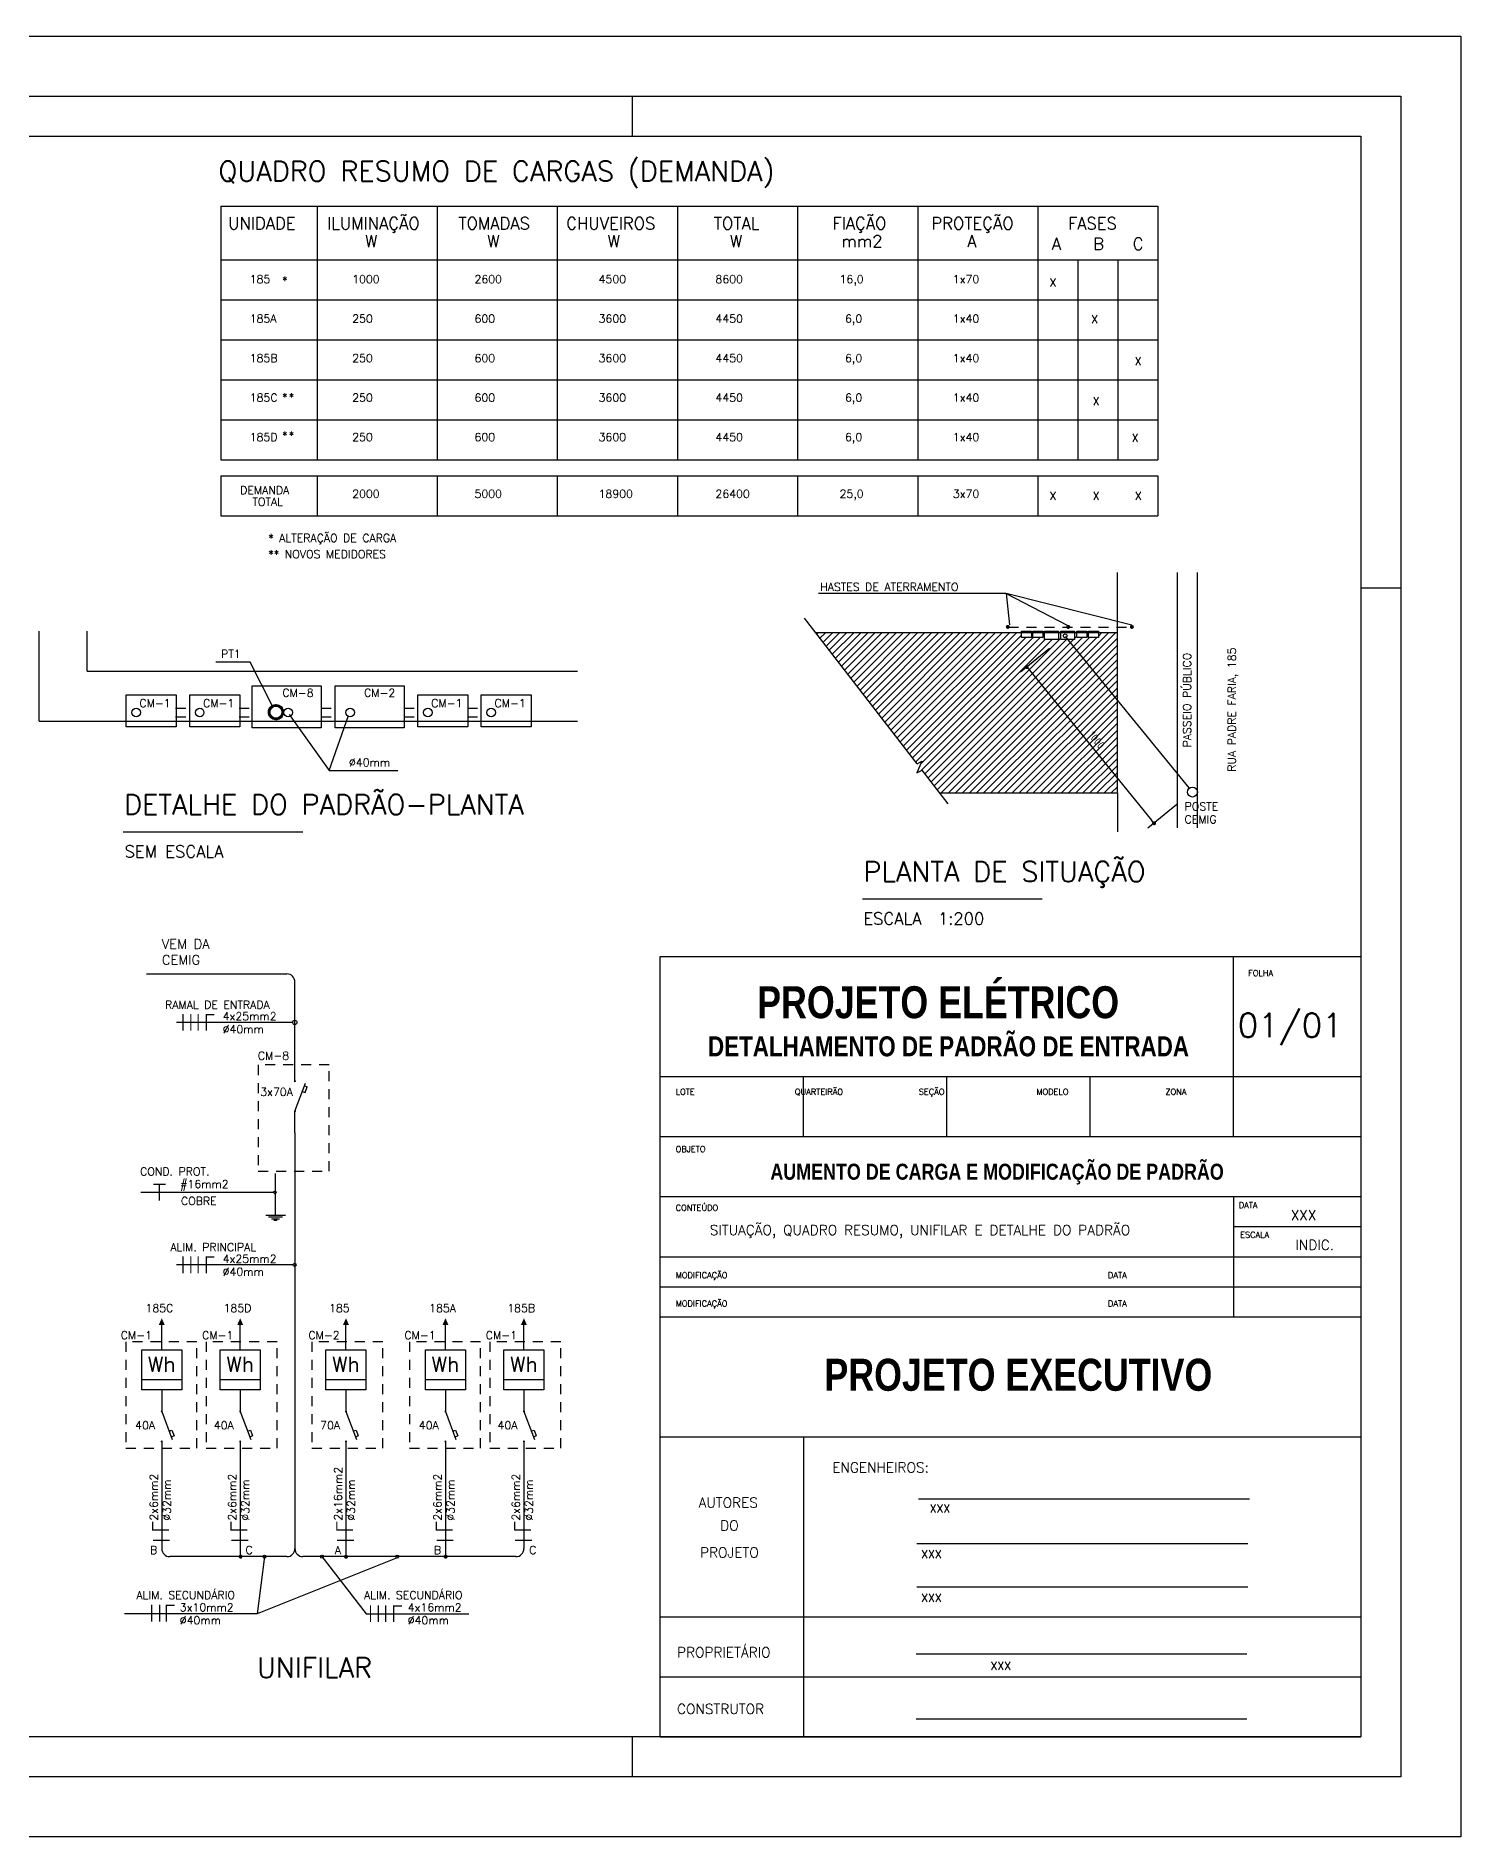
# Model space of a CAD drawing. Extents: x 35 to 221, y -13 to 45.
# Drawn here: x 107.56 to 125.36, y -13.42 to 9.08 of the extents above; entities that cross this region are included whole.
import ezdxf

# ---------------------------------------------------------------- set-up
doc = ezdxf.new("R2010")
doc.units = 0
doc.header["$LTSCALE"] = 0.5
doc.header["$MEASUREMENT"] = 0
doc.linetypes.add('HIDDEN', pattern=[0.375, 0.25, -0.125])
doc.layers.get('0').update_dxf_attribs({"linetype": 'CONTINUOUS'})
doc.layers.get('DEFPOINTS').update_dxf_attribs({"linetype": 'CONTINUOUS'})
for name, color, linetype in [('CARIMBO', 4, 'CONTINUOUS'), ('FORMATO', 2, 'CONTINUOUS'), ('MEDICAO', 4, 'CONTINUOUS'), ('QUADRO', 2, 'CONTINUOUS'), ('SITUACAO', 2, 'CONTINUOUS'), ('TEXT_MEDICAO', 2, 'CONTINUOUS'), ('TITULOS', 6, 'CONTINUOUS')]:
    doc.layers.add(name, color=color, linetype=linetype)
doc.styles.add('ROMANS', font='romans.shx')
doc.styles.add('SANSSERIFBOLD', font='sasb____.pfb', dxfattribs={"height": 0.004})
doc.styles.get("Standard").update_dxf_attribs({"font": 'ISOCP'})
doc.dimstyles.new('MEDICAO$0', dxfattribs={"dimtxt": 0.1, "dimasz": 0.05, "dimexe": 0.1, "dimexo": 0.25, "dimgap": 0.05, "dimtad": 1, "dimdec": 4, "dimlfac": 100, "dimdsep": 46, "dimtxsty": 'Standard', "dimblk1": 'DOT', "dimblk2": 'DOT', "dimsah": 1, "dimcen": 2.5, "dimclrd": 1, "dimclre": 1, "dimclrt": 2, "dimadec": 0, "dimazin": 0, "dimtfac": 1, "dimtdec": 4, "dimtmove": 0, "dimatfit": 3, "dimldrblk": 'DOT', "dimfxl": 1, "dimtvp": 1, "dimtolj": 1, "dimtzin": 0, "dimarcsym": 0})

# ---------------------------------------------------------------- blocks, each defined once
blk = doc.blocks.new('A2')
at = {"layer": 'FORMATO', "color": 1}
for p, q in [((-30.45, 21.75), (0.75, 21.75)), ((0.75, 21.75), (0.75, -0.75)), ((-9.6, 21), (-9.6, 20.5)), ((0, 14.85), (-0.5, 14.85)), ((-9.6, 0.5), (-9.6, 0)), ((0.75, -0.75), (-30.45, -0.75))]:
    blk.add_line(p, q, dxfattribs=at)
at = {"layer": 'FORMATO'}
for p, q in [((-28.95, 21), (0, 21)), ((0, 21), (0, 0)), ((0, 0), (-29.7, 0))]:
    blk.add_line(p, q, dxfattribs=at)
at = {"layer": 'FORMATO', "color": 8}
for p, q in [((-28.45, 20.5), (-0.5, 20.5)), ((-0.5, 20.5), (-0.5, 0.5)), ((-0.5, 0.5), (-28.45, 0.5))]:
    blk.add_line(p, q, dxfattribs=at)
blk = doc.blocks.new('A2_50')
at = {"layer": 'FORMATO'}
blk.add_blockref('A2', (40.031, 7.719), dxfattribs=at)
blk = doc.blocks.new('FAFAFANE')
at = {"const_width": 0.015}
for points in [[(0.0075, 0.105), (0.0075, -0.105)], [(0.105, 0.105), (0.105, -0.105)], [(0.1975, 0.105), (0.1975, -0.105)], [(0.2975, 0.105), (0.2975, -0.105)], [(0.3025, 0.0975), (0.4, 0.0975)]]:
    blk.add_lwpolyline(points, dxfattribs=at)
at = {"style": 'ROMANS'}
blk.add_attdef('C', (0.105, 0.12), '', height=0.1, dxfattribs=at)
blk = doc.blocks.new('NEUTRO')
at = {"const_width": 0.015}
for points in [[(0.008, 0.105), (0.008, -0.105)], [(0.01, 0.098), (0.11, 0.098)]]:
    blk.add_lwpolyline(points, dxfattribs=at)
at = {"style": 'ROMANS'}
blk.add_attdef('C', (0.002, 0.149), '', height=0.1, dxfattribs=at)
blk = doc.blocks.new('FASE')
at = {"const_width": 0.015}
blk.add_lwpolyline([(0.007, 0.105), (0.007, -0.105)], dxfattribs=at)
at = {"style": 'ROMANS'}
blk.add_attdef('C', (-0.007, 0.177), '', height=0.1, dxfattribs=at)
blk = doc.blocks.new('TERRA')
at = {"const_width": 0.015}
for points in [[(-0.004, 0.098), (0.148, 0.098)], [(0.071, 0.105), (0.071, -0.105)]]:
    blk.add_lwpolyline(points, dxfattribs=at)
at = {"style": 'ROMANS', "flags": 1}
blk.add_attdef('C', (0.026, 0.118), '', height=0.1, dxfattribs=at)
at = {"style": 'ROMANS'}
blk.add_attdef('B', (0.026, -0.251), '', height=0.1, dxfattribs=at)
blk = doc.blocks.new('*X50')
at = {"color": 0}
for p, q in [((9.158, 13.79), (9.183, 13.814)), ((9.159, 13.799), (9.192, 13.833)), ((9.159, 13.781), (9.179, 13.802)), ((9.16, 13.774), (9.178, 13.792)), ((9.161, 13.81), (9.233, 13.882)), ((9.161, 13.766), (9.179, 13.784)), ((9.163, 13.759), (9.18, 13.776)), ((9.164, 13.822), (9.22, 13.878)), ((9.166, 13.753), (9.181, 13.769)), ((9.168, 13.747), (9.183, 13.762)), ((9.171, 13.741), (9.186, 13.756)), ((9.173, 13.84), (9.202, 13.869)), ((9.175, 13.736), (9.189, 13.75)), ((9.179, 13.731), (9.193, 13.745)), ((9.183, 13.726), (9.197, 13.74)), ((9.187, 13.721), (9.201, 13.735)), ((9.192, 13.717), (9.206, 13.731)), ((9.196, 13.713), (9.211, 13.727)), ((9.21, 13.85), (9.243, 13.884)), ((9.228, 13.86), (9.253, 13.884)), ((9.24, 13.863), (9.261, 13.884)), ((9.25, 13.864), (9.269, 13.883)), ((9.259, 13.864), (9.276, 13.881)), ((9.267, 13.863), (9.283, 13.879)), ((9.267, 13.695), (9.347, 13.776)), ((9.274, 13.861), (9.29, 13.877)), ((9.278, 13.697), (9.345, 13.765)), ((9.281, 13.859), (9.296, 13.874)), ((9.287, 13.856), (9.301, 13.871)), ((9.292, 13.853), (9.307, 13.868)), ((9.292, 13.702), (9.34, 13.751)), ((9.298, 13.85), (9.312, 13.864)), ((9.303, 13.846), (9.317, 13.86)), ((9.307, 13.841), (9.321, 13.856)), ((9.311, 13.837), (9.325, 13.851)), ((9.315, 13.832), (9.329, 13.846)), ((9.316, 13.717), (9.325, 13.727)), ((9.318, 13.826), (9.333, 13.841)), ((9.321, 13.82), (9.336, 13.835)), ((9.322, 13.759), (9.348, 13.785)), ((9.324, 13.814), (9.339, 13.829)), ((9.326, 13.807), (9.342, 13.823)), ((9.326, 13.772), (9.348, 13.794)), ((9.328, 13.8), (9.344, 13.817)), ((9.328, 13.792), (9.346, 13.81)), ((9.328, 13.783), (9.347, 13.802)), ((9.202, 13.709), (9.216, 13.724)), ((9.207, 13.706), (9.222, 13.721)), ((9.213, 13.703), (9.228, 13.718)), ((9.219, 13.7), (9.235, 13.716)), ((9.226, 13.698), (9.242, 13.715)), ((9.233, 13.696), (9.251, 13.714)), ((9.24, 13.695), (9.26, 13.714)), ((9.248, 13.694), (9.27, 13.716)), ((9.257, 13.694), (9.283, 13.72))]:
    blk.add_line(p, q, dxfattribs=at)
blk = doc.blocks.new('2FASE')
at = {"const_width": 0.015}
for points in [[(0.0075, 0.105), (0.0075, -0.105)], [(0.1075, 0.105), (0.1075, -0.105)]]:
    blk.add_lwpolyline(points, dxfattribs=at)
at = {"style": 'ROMANS'}
blk.add_attdef('C', (0.025, 0.14), '', height=0.1, dxfattribs=at)
blk = doc.blocks.new('_DOT')
at = {"color": 0, "linetype": 'ByBlock'}
blk.add_line((-0.5, 0), (-1, 0), dxfattribs=at)
at = {"color": 0, "linetype": 'ByBlock', "const_width": 0.5}
blk.add_lwpolyline([(-0.25, 0, 1), (0.25, 0, 1)], format="xyb", close=True, dxfattribs=at)
blk = doc.blocks.new('*D56')
at = {"layer": 'DEFPOINTS', "color": 0}
for p in [(120.414, 1.59), (122.003, -0.361), (121.524, -0.751)]:
    blk.add_point(p, dxfattribs=at)
at = {"layer": 'SITUACAO', "color": 3, "lineweight": -2}
for p, q in [((120.22, 1.432), (119.858, 1.137)), ((119.967, 1.161), (121.492, -0.712)), ((121.809, -0.519), (121.446, -0.814))]:
    blk.add_line(p, q, dxfattribs=at)
at = {"layer": 'SITUACAO', "color": 3, "lineweight": -2, "xscale": 0.05, "yscale": 0.05, "zscale": 0.05}
for p, rotation in [((119.935, 1.2), 129.1528315056707), ((121.524, -0.751), 309.1528315056707)]:
    blk.add_blockref('_DOT', p, dxfattribs=dict(at, rotation=rotation))
at = {"layer": 'SITUACAO', "color": 4, "insert": (120.807, 0.288), "char_height": 0.1, "attachment_point": 5, "rotation": 309.1528}
blk.add_mtext('\\A1;{1000}', dxfattribs=at)
blk = doc.blocks.new('*X52')
at = {"color": 0}
for p, q in [((23.157, 15.026), (23.179, 15.047)), ((23.196, 14.976), (23.267, 15.047)), ((23.234, 14.926), (23.355, 15.047)), ((23.273, 14.876), (23.444, 15.047)), ((23.311, 14.826), (23.532, 15.047)), ((23.35, 14.776), (23.621, 15.047)), ((23.389, 14.727), (23.709, 15.047)), ((23.427, 14.677), (23.797, 15.047)), ((23.466, 14.627), (23.886, 15.047)), ((23.504, 14.577), (23.974, 15.047)), ((23.543, 14.527), (24.062, 15.047)), ((23.581, 14.477), (24.151, 15.047)), ((23.62, 14.428), (24.239, 15.047)), ((23.659, 14.378), (24.328, 15.047)), ((23.697, 14.328), (24.416, 15.047)), ((23.736, 14.278), (24.504, 15.047)), ((23.774, 14.228), (24.593, 15.047)), ((23.813, 14.178), (24.681, 15.047)), ((23.851, 14.129), (24.77, 15.047)), ((23.89, 14.079), (24.858, 15.047)), ((23.928, 14.029), (24.946, 15.047)), ((23.967, 13.979), (25.035, 15.047)), ((24.006, 13.929), (25.123, 15.047)), ((24.044, 13.879), (25.212, 15.047)), ((24.083, 13.83), (25.3, 15.047)), ((24.121, 13.78), (25.388, 15.047)), ((24.16, 13.73), (25.477, 15.047)), ((24.198, 13.68), (25.565, 15.047)), ((24.237, 13.63), (25.653, 15.047)), ((24.275, 13.58), (25.711, 15.016)), ((24.314, 13.531), (25.767, 14.984)), ((24.353, 13.481), (25.856, 14.984)), ((24.391, 13.431), (25.944, 14.984)), ((24.451, 13.403), (26.008, 14.959)), ((24.456, 13.319), (26.096, 14.959)), ((24.507, 13.282), (26.203, 14.978)), ((24.545, 13.232), (26.273, 14.959)), ((24.584, 13.182), (26.361, 14.959)), ((24.623, 13.132), (26.474, 14.984)), ((24.661, 13.082), (26.563, 14.984)), ((24.714, 13.047), (26.651, 14.984)), ((24.803, 13.047), (26.803, 15.047)), ((24.891, 13.047), (26.891, 15.047)), ((24.979, 13.047), (26.91, 14.977)), ((25.068, 13.047), (26.91, 14.889)), ((25.981, 15.021), (26.001, 15.041)), ((26.174, 15.037), (26.184, 15.047)), ((26.375, 14.973), (26.401, 14.999)), ((26.526, 15.036), (26.537, 15.047)), ((26.676, 15.008), (26.714, 15.047)), ((25.156, 13.047), (26.91, 14.8)), ((25.244, 13.047), (26.91, 14.712)), ((25.333, 13.047), (26.91, 14.624)), ((25.421, 13.047), (26.91, 14.535)), ((25.51, 13.047), (26.91, 14.447)), ((25.598, 13.047), (26.91, 14.358)), ((25.686, 13.047), (26.91, 14.27)), ((25.775, 13.047), (26.91, 14.182)), ((25.863, 13.047), (26.91, 14.093)), ((25.952, 13.047), (26.91, 14.005)), ((26.04, 13.047), (26.91, 13.917)), ((26.128, 13.047), (26.91, 13.828)), ((26.217, 13.047), (26.91, 13.74)), ((26.305, 13.047), (26.91, 13.651)), ((26.393, 13.047), (26.91, 13.563)), ((26.482, 13.047), (26.91, 13.475)), ((26.57, 13.047), (26.91, 13.386)), ((26.659, 13.047), (26.91, 13.298)), ((26.747, 13.047), (26.91, 13.209)), ((26.835, 13.047), (26.91, 13.121))]:
    blk.add_line(p, q, dxfattribs=at)

msp = doc.modelspace()

# ---------------------------------------------------------------- linework, layer by layer
at = {"layer": 'CARIMBO', "color": 6}
for p, q in [((115.356188, -2.4161968), (124.106188, -2.4161968)), ((115.356188, -12.1661968), (115.356188, -2.4161968)), ((115.356188, -3.9161968), (124.106188, -3.9161968)), ((115.356188, -4.6661968), (124.106188, -4.6661968)), ((115.356188, -5.4161968), (124.106188, -5.4161968)), ((115.356188, -6.9161968), (124.106188, -6.9161968)), ((115.356188, -8.4161968), (124.106188, -8.4161968)), ((115.356188, -10.6661968), (124.106188, -10.6661968)), ((115.356188, -11.4161968), (124.106188, -11.4161968))]:
    msp.add_line(p, q, dxfattribs=at)
at = {"layer": 'CARIMBO', "color": 4}
for p, q in [((122.516188, -3.9161968), (122.516188, -2.4161968)), ((117.146188, -4.6661968), (117.146188, -3.9161968)), ((118.936188, -4.6661968), (118.936188, -3.9161968)), ((120.726188, -4.6661968), (120.726188, -3.9161968)), ((122.516188, -4.6661968), (122.516188, -3.9161968)), ((122.516188, -5.4161968), (122.516188, -6.1661968)), ((115.356188, -6.1661968), (124.106188, -6.1661968)), ((115.356188, -6.5411968), (124.106188, -6.5411968)), ((117.146188, -8.4161968), (117.146188, -12.1661968)), ((118.5842812, -9.1935036), (122.7156057, -9.1935036)), ((118.562521, -9.7492722), (122.6938455, -9.7492722)), ((118.562521, -10.2924743), (122.6938455, -10.2924743)), ((118.5516409, -11.1263167), (122.6829654, -11.1263167)), ((118.5516409, -11.9399829), (122.6829654, -11.9399829))]:
    msp.add_line(p, q, dxfattribs=at)
at = {"layer": 'CARIMBO'}
for p, q in [((124.106188, -2.4161968), (124.106188, -12.1661968)), ((122.516188, -5.7911968), (124.106188, -5.7911968)), ((122.516188, -6.1661968), (122.516188, -6.9161968)), ((115.356188, -12.1661968), (124.106188, -12.1661968))]:
    msp.add_line(p, q, dxfattribs=at)
for p in [(117.146188, -4.6661968), (118.936188, -4.6661968), (120.726188, -4.6661968), (122.516188, -4.6661968)]:
    msp.add_point(p, dxfattribs=at)
at = {"layer": 'MEDICAO', "color": 2}
for p, q in [((107.6032141, 0.5250565), (107.6032141, 1.6480872)), ((108.2032141, 1.1500565), (108.2032141, 1.6480872)), ((110.9137139, -4.0316503), (110.9488603, -4.0447263)), ((110.9227082, -4.115019), (110.9488603, -4.0447263)), ((110.8875618, -4.101943), (110.9227082, -4.115019)), ((109.1328911, -7.3292392), (109.1328911, -7.0202822)), ((110.1123095, -7.3292392), (110.1123095, -7.0202822)), ((111.4331748, -7.3292392), (111.4331748, -7.0202822)), ((112.6756335, -7.3292392), (112.6756335, -7.0202822)), ((113.6550519, -7.3292392), (113.6550519, -7.0202822)), ((109.3828911, -7.7042392), (108.8828911, -7.7042392)), ((110.3623095, -7.7042392), (109.8623095, -7.7042392)), ((111.6831748, -7.7042392), (111.1831748, -7.7042392)), ((112.9256335, -7.7042392), (112.4256335, -7.7042392)), ((113.9050519, -7.7042392), (113.4050519, -7.7042392)), ((109.2247193, -8.3467923), (109.2598656, -8.3337163)), ((109.2508713, -8.417085), (109.2860177, -8.404009)), ((109.2598656, -8.3337163), (109.2860177, -8.404009)), ((110.2041376, -8.3467923), (110.239284, -8.3337163)), ((110.2302897, -8.417085), (110.2654361, -8.404009)), ((110.239284, -8.3337163), (110.2654361, -8.404009)), ((111.525003, -8.3467923), (111.5601493, -8.3337163)), ((111.551155, -8.417085), (111.5863014, -8.404009)), ((111.5601493, -8.3337163), (111.5863014, -8.404009)), ((112.7674617, -8.3467923), (112.802608, -8.3337163)), ((112.7936137, -8.417085), (112.8287601, -8.404009)), ((112.802608, -8.3337163), (112.8287601, -8.404009)), ((113.74688, -8.3467923), (113.7820264, -8.3337163)), ((113.7730321, -8.417085), (113.8081785, -8.404009)), ((113.7820264, -8.3337163), (113.8081785, -8.404009))]:
    msp.add_line(p, q, dxfattribs=at)
at = {"layer": 'MEDICAO', "color": 3}
for p, q in [((108.2032141, 1.1500565), (114.3240041, 1.1500565)), ((107.6032141, 0.5250565), (114.3240041, 0.5250565))]:
    msp.add_line(p, q, dxfattribs=at)
at = {"layer": 'MEDICAO', "color": 1, "linetype": 'HIDDEN'}
for p, q in [((109.3063875, 0.68651), (109.4782641, 0.68651)), ((110.1007527, 0.68651), (110.2726293, 0.68651)), ((111.1243529, 0.68651), (111.2962296, 0.68651)), ((112.1587296, 0.68651), (112.3306062, 0.68651)), ((112.9493638, 0.68651), (113.1212405, 0.68651)), ((109.3063875, 0.5795304), (109.4782641, 0.5795304)), ((110.1007527, 0.5795304), (110.2726293, 0.5795304)), ((111.1243529, 0.5795304), (111.2962296, 0.5795304)), ((112.1587296, 0.5795304), (112.3306062, 0.5795304)), ((112.9493638, 0.5795304), (113.1212405, 0.5795304))]:
    msp.add_line(p, q, dxfattribs=at)
at = {"layer": 'MEDICAO'}
for p, q in [((108.9410956, -2.63402), (110.6957337, -2.63402)), ((110.7957337, -3.9800128), (110.7957337, -2.73402)), ((110.7957337, -4.3487628), (110.92679, -3.9965039)), ((110.7957337, -4.5534794), (110.7957337, -4.3425128)), ((110.7957337, -4.6194961), (110.7957337, -4.3487628)), ((110.7957337, -4.6194961), (110.7957337, -9.8140327)), ((110.5484029, -5.1260277), (110.5484029, -5.6456732)), ((110.4305955, -5.6456732), (110.6776525, -5.6456732)), ((110.4665342, -5.6678405), (110.6386387, -5.6678405)), ((110.5013643, -5.6934181), (110.6027836, -5.6934181)), ((110.5320984, -5.7118336), (110.5730745, -5.7118336)), ((108.8828911, -7.3292392), (109.3828911, -7.3292392)), ((108.8828911, -7.8292392), (108.8828911, -7.3292392)), ((109.3828911, -7.3292392), (109.3828911, -7.8292392)), ((109.8623095, -7.8292392), (109.8623095, -7.3292392)), ((109.8623095, -7.3292392), (110.3623095, -7.3292392)), ((110.3623095, -7.3292392), (110.3623095, -7.8292392)), ((111.1831748, -7.8292392), (111.1831748, -7.3292392)), ((111.1831748, -7.3292392), (111.6831748, -7.3292392)), ((111.6831748, -7.3292392), (111.6831748, -7.8292392)), ((112.4256335, -7.8292392), (112.4256335, -7.3292392)), ((112.4256335, -7.3292392), (112.9256335, -7.3292392)), ((112.9256335, -7.3292392), (112.9256335, -7.8292392)), ((113.4050519, -7.3292392), (113.9050519, -7.3292392)), ((113.4050519, -7.8292392), (113.4050519, -7.3292392)), ((113.9050519, -7.3292392), (113.9050519, -7.8292392)), ((109.3828911, -7.8292392), (108.8828911, -7.8292392)), ((109.1328911, -7.8292392), (109.1328911, -8.0999724)), ((110.3623095, -7.8292392), (109.8623095, -7.8292392)), ((110.1123095, -7.8292392), (110.1123095, -8.0999724)), ((111.6831748, -7.8292392), (111.1831748, -7.8292392)), ((111.4331748, -7.8292392), (111.4331748, -8.0999724)), ((112.9256335, -7.8292392), (112.4256335, -7.8292392)), ((112.6756335, -7.8292392), (112.6756335, -8.0999724)), ((113.9050519, -7.8292392), (113.4050519, -7.8292392)), ((113.6550519, -7.8292392), (113.6550519, -8.0999724)), ((109.1328911, -8.0999724), (109.2639474, -8.4522314)), ((110.1123095, -8.0999724), (110.2433657, -8.4522314)), ((111.4331748, -8.0999724), (111.5642311, -8.4522314)), ((112.6756335, -8.0999724), (112.8066898, -8.4522314)), ((113.6550519, -8.0999724), (113.7861081, -8.4522314)), ((109.1328911, -8.4749724), (109.1328911, -9.8140327)), ((110.1123095, -8.4749724), (110.1123095, -9.9140327)), ((111.4331748, -8.4749724), (111.4331748, -9.9140327)), ((112.6756335, -8.4749724), (112.6756335, -9.9140327)), ((113.6550519, -8.4749724), (113.6550519, -9.8140327)), ((110.6957337, -9.9140327), (109.2328911, -9.9140327)), ((113.5550519, -9.9140327), (110.8957337, -9.9140327))]:
    msp.add_line(p, q, dxfattribs=at)
for points in [[(110.2618529, 0.4422719), (110.2618529, 0.9672719), (111.1243529, 0.9672719), (111.1243529, 0.4422719)], [(111.2962296, 0.4422719), (111.2962296, 0.9672719), (112.1587296, 0.9672719), (112.1587296, 0.4422719)], [(108.6876298, 0.4513458), (108.6876298, 0.8513458), (109.3126298, 0.8513458), (109.3126298, 0.4513458)], [(109.4819951, 0.4513458), (109.4819951, 0.8513458), (110.1069951, 0.8513458), (110.1069951, 0.4513458)], [(112.3306062, 0.4513458), (112.3306062, 0.8513458), (112.9556062, 0.8513458), (112.9556062, 0.4513458)], [(113.1212405, 0.4513458), (113.1212405, 0.8513458), (113.7462405, 0.8513458), (113.7462405, 0.4513458)]]:
    msp.add_lwpolyline(points, close=True, dxfattribs=at)
at = {"layer": 'MEDICAO', "color": 2, "linetype": 'HIDDEN'}
for points in [[(110.3369548, -3.7715721), (110.3369548, -5.0994769), (111.2235341, -5.0994769), (111.2235341, -3.7715721)], [(108.6827047, -7.2319286), (108.6827047, -8.5598334), (109.5692841, -8.5598334), (109.5692841, -7.2319286)], [(109.685664, -7.2319286), (109.685664, -8.5598334), (110.5722434, -8.5598334), (110.5722434, -7.2319286)], [(111.0064659, -7.2319286), (111.0064659, -8.5598334), (111.8930452, -8.5598334), (111.8930452, -7.2319286)], [(112.2254471, -7.2319286), (112.2254471, -8.5598334), (113.1120265, -8.5598334), (113.1120265, -7.2319286)], [(113.2284064, -7.2319286), (113.2284064, -8.5598334), (114.1149858, -8.5598334), (114.1149858, -7.2319286)]]:
    msp.add_lwpolyline(points, close=True, dxfattribs=at)
at = {"layer": 'MEDICAO'}
for points, const_width in [([(110.7894837, -3.9737628, 1), (110.8019837, -3.9737628, 1)], 0.0125), ([(110.7894837, -4.3487628, 1), (110.8019837, -4.3487628, 1)], 0.0125), ([(109.1266411, -8.0999724, -1), (109.1391411, -8.0999724, -1)], 0.0125), ([(110.1060595, -8.0999724, -1), (110.1185595, -8.0999724, -1)], 0.0125), ([(111.4269248, -8.0999724, -1), (111.4394248, -8.0999724, -1)], 0.0125), ([(112.6693835, -8.0999724, -1), (112.6818835, -8.0999724, -1)], 0.0125), ([(113.6488019, -8.0999724, -1), (113.6613019, -8.0999724, -1)], 0.0125), ([(109.1266411, -8.4749724, -1), (109.1391411, -8.4749724, -1)], 0.0125), ([(110.1060595, -8.4749724, -1), (110.1185595, -8.4749724, -1)], 0.0125), ([(111.4269248, -8.4749724, -1), (111.4394248, -8.4749724, -1)], 0.0125), ([(112.6693835, -8.4749724, -1), (112.6818835, -8.4749724, -1)], 0.0125), ([(113.6488019, -8.4749724, -1), (113.6613019, -8.4749724, -1)], 0.0125), ([(110.1043577, -9.9135908, 1), (110.1293577, -9.9135908, 1)], 0.025), ([(111.4218167, -9.914907, 1), (111.4468167, -9.914907, 1)], 0.025), ([(112.664513, -9.9135908, 1), (112.689513, -9.9135908, 1)], 0.025)]:
    msp.add_lwpolyline(points, format="xyb", close=True, dxfattribs=dict(at, const_width=const_width))
for points in [[(109.1328911, -7.0202822, 0.075, 0, 0), (109.1328911, -6.9347835, 0, 0, 0)], [(110.1123095, -7.0202822, 0.075, 0, 0), (110.1123095, -6.9347835, 0, 0, 0)], [(111.4331748, -7.0202822, 0.075, 0, 0), (111.4331748, -6.9347835, 0, 0, 0)], [(112.6756335, -7.0202822, 0.075, 0, 0), (112.6756335, -6.9347835, 0, 0, 0)], [(113.6550519, -7.0202822, 0.075, 0, 0), (113.6550519, -6.9347835, 0, 0, 0)]]:
    msp.add_lwpolyline(points, format="xyseb", dxfattribs=at)
at = {"layer": 'MEDICAO', "color": 2}
for centre in [(108.8122888, 0.6330202), (109.606654, 0.6330202), (110.7100265, 0.6330202), (111.4869839, 0.6330202), (112.4552651, 0.6330202), (113.2458994, 0.6330202)]:
    msp.add_circle(centre, 0.0535689, dxfattribs=at)
at = {"layer": 'MEDICAO', "color": 3}
for radius in [0.095, 0.075]:
    msp.add_circle((110.5588855, 0.6368409), radius, dxfattribs=at)
at = {"layer": 'MEDICAO'}
for centre, start, end in [((110.6957337, -2.73402), 0, 90), ((109.2328911, -9.8140327), 180, 270), ((110.6957337, -9.8140327), 270, 0), ((110.8957337, -9.8140327), 180, 270), ((113.5550519, -9.8140327), 270, 0)]:
    msp.add_arc(centre, 0.1, start, end, dxfattribs=at)
at = {"layer": 'QUADRO', "color": 4}
for p, q in [((109.8720046, 6.960092), (109.8720046, 3.7874203)), ((109.8720046, 6.960092), (121.5720046, 6.960092)), ((111.0720046, 6.960092), (111.0720046, 3.7874203)), ((112.5720046, 6.960092), (112.5720046, 3.7874203)), ((114.0720046, 6.960092), (114.0720046, 3.7874203)), ((115.5720046, 6.960092), (115.5720046, 3.7874203)), ((117.0720046, 6.960092), (117.0720046, 3.7874203)), ((118.5720046, 6.960092), (118.5720046, 3.7874203)), ((120.0720046, 6.960092), (120.0720046, 3.7874203)), ((121.5720046, 6.960092), (121.5720046, 3.7874203)), ((109.8720046, 6.2874203), (121.5720046, 6.2874203)), ((120.5720046, 6.2874203), (120.5720046, 3.7874203)), ((121.0720046, 6.2874203), (121.0720046, 3.7874203)), ((109.8720046, 5.7874203), (121.5720046, 5.7874203)), ((109.8720046, 5.2874203), (121.5720046, 5.2874203)), ((109.8720046, 4.7874203), (121.5720046, 4.7874203)), ((109.8720046, 4.2874203), (121.5720046, 4.2874203)), ((109.8720046, 3.7874203), (121.5720046, 3.7874203)), ((109.8720046, 3.5881164), (121.5720046, 3.5881164)), ((109.8720046, 3.5881164), (109.8720046, 3.0881164)), ((111.0720046, 3.5881164), (111.0720046, 3.0881164)), ((112.5720046, 3.5881164), (112.5720046, 3.0881164)), ((114.0720046, 3.5881164), (114.0720046, 3.0881164)), ((115.5720046, 3.5881164), (115.5720046, 3.0881164)), ((117.0720046, 3.5881164), (117.0720046, 3.0881164)), ((118.5720046, 3.5881164), (118.5720046, 3.0881164)), ((120.0720046, 3.5881164), (120.0720046, 3.0881164)), ((121.5720046, 3.5881164), (121.5720046, 3.0881164)), ((109.8720046, 3.0881164), (121.5720046, 3.0881164))]:
    msp.add_line(p, q, dxfattribs=at)
at = {"layer": 'SITUACAO'}
for p, q in [((121.0658283, -0.3693423), (121.0658283, 2.3806577)), ((121.8158283, -0.8095474), (121.8158283, 2.3806577)), ((122.0658283, -0.8095474), (122.0658283, 2.3806577)), ((118.5667804, -0.010287), (117.1583659, 1.8096751)), ((117.2969021, 1.6306577), (121.0658283, 1.6306577)), ((118.6238522, 0.025594), (118.5613005, -0.1227468)), ((118.5667804, -0.010287), (118.6238522, 0.025594)), ((118.5613005, -0.1227468), (118.6280285, -0.0894321)), ((118.9522164, -0.5083497), (118.6280285, -0.0894321)), ((118.8446427, -0.3693423), (121.0658283, -0.3693423)), ((121.0658283, -0.3693423), (121.0658283, -0.8600605))]:
    msp.add_line(p, q, dxfattribs=at)
at = {"layer": 'SITUACAO', "color": 1}
for p, q in [((119.6778992, 2.1182022), (117.3349572, 2.1182022)), ((121.246479, 1.7220393), (119.6778992, 2.1182022)), ((119.6778992, 2.1182022), (120.4390244, 1.7220393)), ((119.6778992, 2.1182022), (119.7176101, 1.728648))]:
    msp.add_line(p, q, dxfattribs=at)
at = {"layer": 'SITUACAO', "color": 1, "linetype": 'HIDDEN'}
msp.add_line((119.7052222, 1.6973209), (121.2423113, 1.6973209), dxfattribs=at)
at = {"layer": 'SITUACAO', "color": 4}
msp.add_line((120.4139794, 1.5817398), (121.9566861, -0.3077567), dxfattribs=at)
at = {"layer": 'SITUACAO', "const_width": 0.025}
for points in [[(119.6852548, 1.7013286, 1), (119.7102548, 1.7013286, 1)], [(120.4397615, 1.7013286, 1), (120.4647615, 1.7013286, 1)], [(121.233979, 1.7013286, 1), (121.258979, 1.7013286, 1)]]:
    msp.add_lwpolyline(points, format="xyb", close=True, dxfattribs=at)
at = {"layer": 'SITUACAO', "color": 4}
for points in [[(119.8670052, 1.5675374), (119.8670052, 1.6475374), (119.9920052, 1.6475374), (119.9920052, 1.5675374)], [(120.0119548, 1.5675374), (120.0119548, 1.6475374), (120.1369548, 1.6475374), (120.1369548, 1.5675374)], [(120.1575886, 1.5430414), (120.1575886, 1.6480414), (120.3300886, 1.6480414), (120.3300886, 1.5430414)], [(120.3590835, 1.5430414), (120.3590835, 1.6480414), (120.5315835, 1.6480414), (120.5315835, 1.5430414)], [(120.5576466, 1.5675374), (120.5576466, 1.6475374), (120.6826466, 1.6475374), (120.6826466, 1.5675374)], [(120.7068607, 1.5675374), (120.7068607, 1.6475374), (120.8318607, 1.6475374), (120.8318607, 1.5675374)]]:
    msp.add_lwpolyline(points, close=True, dxfattribs=at)
for centre, radius in [((120.4141639, 1.589994), 0.023511), ((122.002701, -0.3610221), 0.0624721)]:
    msp.add_circle(centre, radius, dxfattribs=at)
at = {"layer": 'TEXT_MEDICAO'}
for p, q in [((110.2372724, 1.2619363), (109.808253, 1.2619363)), ((110.5140143, 0.7118511), (110.2372724, 1.2619363)), ((110.7220236, 0.608), (111.2235128, -0.0929947)), ((111.2235128, -0.0929947), (111.4639976, 0.5950187)), ((111.2235128, -0.0929947), (112.0815515, -0.0929947)), ((110.7725436, -3.2390641), (109.3164357, -3.2390641)), ((110.5336052, -5.3633046), (108.872052, -5.3633046)), ((110.7783711, -6.2685297), (109.3164357, -6.2685297)), ((110.4153484, -9.9140489), (110.324183, -10.6262636)), ((112.0728798, -9.9281271), (110.324183, -10.6262636)), ((111.1333156, -9.9140489), (111.6845415, -10.6262636)), ((110.324183, -10.6262636), (108.6661756, -10.6262636)), ((111.6845415, -10.6262636), (112.9659299, -10.6262636))]:
    msp.add_line(p, q, dxfattribs=at)
for centre, radius in [((110.7941265, -3.2386772), 0.0272568), ((110.5459939, -5.3629658), 0.0162902), ((110.7912136, -6.2699394), 0.0179922), ((110.4153484, -9.9140489), 0.0179922), ((111.1333156, -9.9140489), 0.0179922), ((112.0733558, -9.9140489), 0.0179922)]:
    msp.add_circle(centre, radius, dxfattribs=at)
at = {"layer": 'TITULOS', "color": 8}
for p, q in [((108.6512077, -0.8574977), (110.8933416, -0.8574977)), ((117.8838926, -1.6972843), (120.1260265, -1.6972843))]:
    msp.add_line(p, q, dxfattribs=at)

# ---------------------------------------------------------------- block references
at = {"layer": 'FORMATO'}
msp.add_blockref('A2_50', (84.5747216, -20.3852979), dxfattribs=at)
at = {"layer": 'MEDICAO', "color": 1}
msp.add_blockref('*X50', (101.305541, -13.1522672), dxfattribs=at)
at = {"layer": 'SITUACAO', "color": 1}
msp.add_blockref('*X52', (94.156188, -13.4161968), dxfattribs=at)
at = {"layer": 'TEXT_MEDICAO'}
for name, p in [('FAFAFANE', (109.390689, -3.2390641)), ('TERRA', (109.0323438, -5.3599609)), ('FAFAFANE', (109.390689, -6.2685297)), ('2FASE', (108.9983717, -10.6208747)), ('NEUTRO', (109.1831843, -10.6208747)), ('FAFAFANE', (111.7315319, -10.6267473))]:
    msp.add_blockref(name, p, dxfattribs=at)
at = {"layer": 'TEXT_MEDICAO', "rotation": 90}
for name, p in [('NEUTRO', (109.1166785, -9.5889419)), ('NEUTRO', (110.0960968, -9.5889419)), ('NEUTRO', (111.4169622, -9.5889419)), ('NEUTRO', (112.6594209, -9.5889419)), ('NEUTRO', (113.6388392, -9.5889419)), ('FASE', (109.1276072, -9.7172298)), ('FASE', (110.1070256, -9.7172298)), ('FASE', (111.4278909, -9.7172298)), ('FASE', (112.6703496, -9.7172298)), ('FASE', (113.649768, -9.7172298))]:
    msp.add_blockref(name, p, dxfattribs=at)

# ---------------------------------------------------------------- texts
at = {"layer": 'CARIMBO', "color": 6, "style": 'SANSSERIFBOLD', "width": 0.8}
for s, p in [('PROJETO ELÉTRICO', (116.5674166, -3.1873732)), ('PROJETO EXECUTIVO', (117.4075526, -7.8415672))]:
    msp.add_text(s, height=0.4, dxfattribs=at).set_placement(p)
at = {"layer": 'CARIMBO', "color": 2, "style": 'ROMANS'}
for s, p in [('FOLHA', (122.6998279, -2.6605788)), ('LOTE                      QUARTEIRÃO                SEÇÃO                    MODELO                     ZONA', (115.5501073, -4.1437249)), ('OBJETO', (115.5501072, -4.8595968)), ('CONTEÚDO', (115.5501072, -5.593163)), ('DATA', (122.58179, -5.5594552)), ('ESCALA', (122.5986526, -5.9302417)), ('MODIFICAÇÃO                                                                                    DATA', (115.5501072, -6.4358597)), ('MODIFICAÇÃO                                                                                    DATA', (115.5501072, -6.7897923))]:
    msp.add_text(s, height=0.075, dxfattribs=at).set_placement(p)
at = {"layer": 'CARIMBO', "color": 6, "style": 'ROMANS'}
msp.add_text('01/01', height=0.3, dxfattribs=at).set_placement((122.5688019, -3.4246625))
at = {"layer": 'CARIMBO', "color": 4, "style": 'SANSSERIFBOLD', "width": 0.8}
for s, height, p in [('DETALHAMENTO DE PADRÃO DE ENTRADA', 0.25, (115.9538405, -3.663361)), ('AUMENTO DE CARGA E MODIFICAÇÃO DE PADRÃO', 0.2, (116.7324675, -5.204694))]:
    msp.add_text(s, height=height, dxfattribs=at).set_placement(p)
at = {"layer": 'CARIMBO', "color": 4, "style": 'ROMANS'}
for s, p in [('XXX', (123.2309145, -5.7112303)), ('SITUAÇÃO, QUADRO RESUMO, UNIFILAR E DETALHE DO PADRÃO', (115.9755898, -5.8962839)), ('INDIC.', (123.2889929, -6.0824403)), ('ENGENHEIROS:', (117.5061629, -8.862826))]:
    msp.add_text(s, height=0.125, dxfattribs=at).set_placement(p)
at = {"layer": 'CARIMBO', "color": 5, "style": 'ROMANS'}
for s, p in [('AUTORES', (115.8367706, -9.3010283)), ('DO', (116.1065714, -9.5875451)), ('PROJETO', (115.8536332, -9.9246238)), ('PROPRIETÁRIO', (115.5669698, -11.1718148)), ('CONSTRUTOR', (115.5669698, -11.8796799))]:
    msp.add_text(s, height=0.125, dxfattribs=at).set_placement(p)
at = {"layer": 'CARIMBO', "style": 'ROMANS'}
for p in [(118.7224358, -9.3620429), (118.616363, -9.9346655), (118.616363, -10.4778675), (119.4818739, -11.328567)]:
    msp.add_text('XXX', height=0.1, dxfattribs=at).set_placement(p)
at = {"layer": 'MEDICAO', "color": 2, "style": 'ROMANS'}
for p in [(108.9604463, -7.6046396), (109.9398647, -7.6046396), (111.26073, -7.6046396), (112.5031887, -7.6046396), (113.4826071, -7.6046396)]:
    msp.add_text('Wh', height=0.1875, dxfattribs=at).set_placement(p)
at = {"layer": 'QUADRO', "color": 3, "style": 'ROMANS'}
for s, p in [('UNIDADE', (109.961827, 6.668601)), ('ILUMINAÇÃO', (111.1968826, 6.668601)), ('TOMADAS', (112.8361382, 6.668601)), ('CHUVEIROS', (114.1834718, 6.668601)), ('TOTAL', (116.0248274, 6.668601)), ('FIAÇÃO', (117.5068943, 6.668601)), ('PROTEÇÃO', (118.7419499, 6.668601)), ('FASES', (120.4485724, 6.668601)), ('W', (111.6703795, 6.4443771)), ('W', (113.1954271, 6.4443771)), ('W', (114.6999495, 6.4443771)), ('W', (116.2269275, 6.4443771)), ('mm2', (117.619172, 6.4443771)), ('A', (119.1910611, 6.4443771)), ('A', (120.2464723, 6.4126175)), ('B', (120.7629501, 6.4126175)), ('C', (121.2569723, 6.4126175))]:
    msp.add_text(s, height=0.15, dxfattribs=at).set_placement(p)
at = {"layer": 'QUADRO', "style": 'ROMANS'}
for s, p in [('185', (110.2312937, 5.9959292)), ('1000', (111.5112604, 5.9959292)), ('2600', (113.0382383, 5.9959292)), ('4500', (114.5876718, 5.9959292)), ('8600', (116.047283, 5.9959292)), ('16,0', (117.5967165, 5.9959292)), ('1x70', (119.0114166, 5.9959292)), ('X', (120.218584, 5.9553257)), ('185A', (110.2312937, 5.5026366)), ('250', (111.5112604, 5.5026366)), ('600', (113.0382383, 5.5026366)), ('3600', (114.5876718, 5.5026366)), ('4450', (116.047283, 5.5026366)), (' 6,0', (117.5967165, 5.5026366)), ('1x40', (119.0114166, 5.5026366)), ('X', (120.7401936, 5.4970146)), ('185B', (110.2312937, 5.0093441)), ('250', (111.5112604, 5.0093441)), ('600', (113.0382383, 5.0093441)), ('3600', (114.5876718, 5.0093441)), ('4450', (116.047283, 5.0093441)), (' 6,0', (117.5967165, 5.0093441)), ('1x40', (119.0114166, 5.0093441)), ('X', (121.2813543, 4.9713049)), ('185C', (110.2312937, 4.5160515)), ('250', (111.5112604, 4.5160515)), ('600', (113.0382383, 4.5160515)), ('3600', (114.5876718, 4.5160515)), ('4450', (116.047283, 4.5160515)), (' 6,0', (117.5967165, 4.5160515)), ('1x40', (119.0114166, 4.5160515)), ('X', (120.758571, 4.4725546)), ('185D', (110.2312937, 4.0227589)), ('250', (111.5112604, 4.0227589)), ('600', (113.0382383, 4.0227589)), ('3600', (114.5876718, 4.0227589)), ('4450', (116.047283, 4.0227589)), (' 6,0', (117.5967165, 4.0227589)), ('1x40', (119.0114166, 4.0227589)), ('X', (121.2445593, 4.0142436)), ('DEMANDA', (110.1118799, 3.3594228)), ('2000', (111.5112604, 3.3144473)), ('5000', (113.0382383, 3.3144473)), ('18900', (114.5876718, 3.3144473)), ('26400', (116.047283, 3.3144473)), ('25,0', (117.5967165, 3.3144473)), ('3x70', (119.0114166, 3.3144473)), ('X', (120.218584, 3.2904796)), ('X', (120.758571, 3.2904796)), ('X', (121.2850584, 3.2904796)), ('TOTAL', (110.2648789, 3.2141022))]:
    msp.add_text(s, height=0.1, dxfattribs=at).set_placement(p)
at = {"layer": 'SITUACAO', "style": 'ROMANS'}
msp.add_text('HASTES DE ATERRAMENTO', height=0.1, dxfattribs=at).set_placement((117.3548126, 2.1512457))
for s, p in [('PASSEIO PÚBLICO', (121.9856302, 0.1960537)), ('RUA PADRE FARIA, 185', (122.5441825, -0.1081645))]:
    msp.add_text(s, height=0.1, rotation=90, dxfattribs=at).set_placement(p)
at = {"layer": 'TEXT_MEDICAO', "style": 'ROMANS'}
for s, height, p in [('*', 0.1, (110.6341082, 5.9797212)), ('*', 0.1, (110.6341082, 4.523183)), ('*', 0.1, (110.7171977, 4.523183)), ('*', 0.1, (110.6341082, 4.0444991)), ('*', 0.1, (110.7171977, 4.0444991)), ('* ALTERAÇÃO DE CARGA', 0.1, (110.4627044, 2.7623843)), ('** NOVOS MEDIDORES', 0.1, (110.4627044, 2.5603011)), ('PT1', 0.1, (109.8732559, 1.3138619)), ('CM-8', 0.1, (110.6384864, 0.8286836)), ('CM-2', 0.1, (111.6590064, 0.8286836)), ('CM-1', 0.1, (108.8545418, 0.6988698)), ('CM-1', 0.1, (109.6489071, 0.6988698)), ('CM-1', 0.1, (112.4975182, 0.6988698)), ('CM-1', 0.1, (113.2881525, 0.6988698)), ('%%C40mm', 0.1, (111.4705241, -0.0410692)), ('CEMIG', 0.1, (121.9051368, -0.7525047)), ('POSTE', 0.1, (121.9051368, -0.5905999)), ('VEM DA', 0.12, (109.1347324, -2.319825)), ('RAMAL DE ENTRADA', 0.1, (109.1739039, -3.0682429)), ('4x25mm2', 0.1, (109.8934521, -3.2127481)), ('%%C40mm', 0.1, (109.8934521, -3.3746528)), ('CM-8', 0.1, (110.3333478, -3.7061325)), ('COND. PROT.', 0.1, (108.8621544, -5.1522588)), ('#16mm2', 0.1, (109.3639737, -5.3086655)), ('COBRE', 0.1, (109.3727228, -5.5204581)), ('ALIM. PRINCIPAL', 0.1, (109.2398524, -6.0977085)), ('4x25mm2', 0.1, (109.8934521, -6.2422136)), ('%%C40mm', 0.1, (109.8934521, -6.4041184)), ('CM-1', 0.1, (108.6201425, -7.1974169)), ('CM-1', 0.1, (109.6365519, -7.1974169)), ('CM-2', 0.1, (110.9635217, -7.1974169)), ('CM-1', 0.1, (112.1628849, -7.1974169)), ('CM-1', 0.1, (113.1792943, -7.1974169)), ('B', 0.1, (108.9876592, -9.8809138)), ('C', 0.1, (110.1790371, -9.8809138)), ('A', 0.1, (111.294066, -9.8809138)), ('B', 0.1, (112.5304016, -9.8809138)), ('C', 0.1, (113.7217795, -9.8809138)), ('ALIM. SECUNDÁRIO', 0.1, (108.8166298, -10.4444206)), ('ALIM. SECUNDÁRIO', 0.1, (111.6582639, -10.4444206)), ('3x10mm2', 0.1, (109.3578356, -10.5975835)), ('4x16mm2', 0.1, (112.2045075, -10.5975835)), ('%%C40mm', 0.1, (109.3578356, -10.7594882)), ('%%C40mm', 0.1, (112.2045075, -10.7594882))]:
    msp.add_text(s, height=height, dxfattribs=at).set_placement(p)
at = {"layer": 'TEXT_MEDICAO', "color": 3, "style": 'ROMANS'}
for s, height, p in [('CEMIG', 0.12, (109.1347324, -2.5179831)), ('3x70A', 0.1, (110.3630127, -4.1575307)), ('185C', 0.1, (108.9294273, -6.8590024)), ('185D', 0.1, (109.9048144, -6.8590024)), ('185', 0.1, (111.2219008, -6.8590024)), ('185A', 0.1, (112.4721697, -6.8590024)), ('185B', 0.1, (113.4475568, -6.8590024)), ('40A', 0.1, (108.8001415, -8.3231389)), ('40A', 0.1, (109.7829858, -8.3231389)), ('70A', 0.1, (111.1104283, -8.3231389)), ('40A', 0.1, (112.3428839, -8.3231389)), ('40A', 0.1, (113.3257282, -8.3231389))]:
    msp.add_text(s, height=height, dxfattribs=at).set_placement(p)
at = {"layer": 'TEXT_MEDICAO', "style": 'ROMANS'}
for s, p in [('2x6mm2', (109.0834204, -9.4647561)), ('%%C32mm', (109.2453252, -9.4647561)), ('2x6mm2', (110.0628388, -9.4647561)), ('%%C32mm', (110.2247435, -9.4647561)), ('2x16mm2', (111.3837041, -9.4647561)), ('%%C32mm', (111.5456089, -9.4647561)), ('2x6mm2', (112.6261628, -9.4647561)), ('%%C32mm', (112.7880676, -9.4647561)), ('2x6mm2', (113.6055812, -9.4647561)), ('%%C32mm', (113.7674859, -9.4647561))]:
    msp.add_text(s, height=0.1, rotation=90, dxfattribs=at).set_placement(p)
at = {"layer": 'TITULOS', "color": 6, "style": 'ROMANS'}
for s, p in [('QUADRO RESUMO DE CARGAS (DEMANDA)', (109.8403705, 7.2709924)), ('DETALHE DO PADRÃO-PLANTA', (108.6606284, -0.6409705)), ('PLANTA DE SITUAÇÃO', (117.8933133, -1.4807572)), ('UNIFILAR', (110.3219431, -11.4256179))]:
    msp.add_text(s, height=0.25, dxfattribs=at).set_placement(p)
at = {"layer": 'TITULOS', "color": 4, "style": 'ROMANS'}
for s, p in [('SEM ESCALA', (108.6688531, -1.1792239)), ('ESCALA  1:200', (117.8933133, -2.017368))]:
    msp.add_text(s, height=0.15, dxfattribs=at).set_placement(p)

# ---------------------------------------------------------------- dimensions: what is measured, and where the dimension line sits
at = {"layer": 'SITUACAO'}
dim = msp.add_aligned_dim(p1=(120.4141639, 1.589994), p2=(122.002701, -0.3610221), distance=-0.6176354, text='{1000}', dimstyle='MEDICAO$0', override={"dimclrd": 3, "dimclre": 3, "dimclrt": 4}, dxfattribs=at)
dim.commit()
dim.dimension.update_dxf_attribs({"geometry": '*D56', "text_midpoint": (120.8070245, 0.2876555)})

doc.saveas('drawing.dxf')
